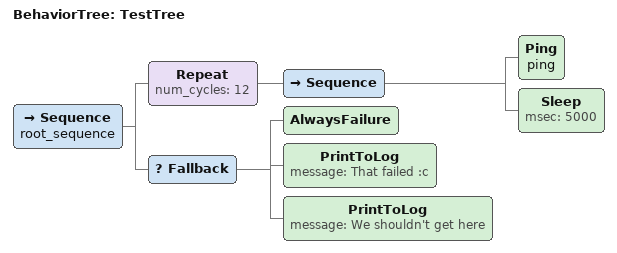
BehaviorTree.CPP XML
<?xml version="1.0" encoding="UTF-8"?>
<root BTCPP_format="4">
  <BehaviorTree ID="TestTree">
    <Sequence name="root_sequence">
      <Repeat num_cycles="12">
        <Sequence>
          <Ping name="ping"/>
          <Sleep msec="5000"/>
        </Sequence>
      </Repeat>
      <Fallback>
        <AlwaysFailure/>
        <PrintToLog message="That failed :c"/>
        <PrintToLog message="We shouldn&apos;t get here"/>
      </Fallback>
    </Sequence>
  </BehaviorTree>

</root>
